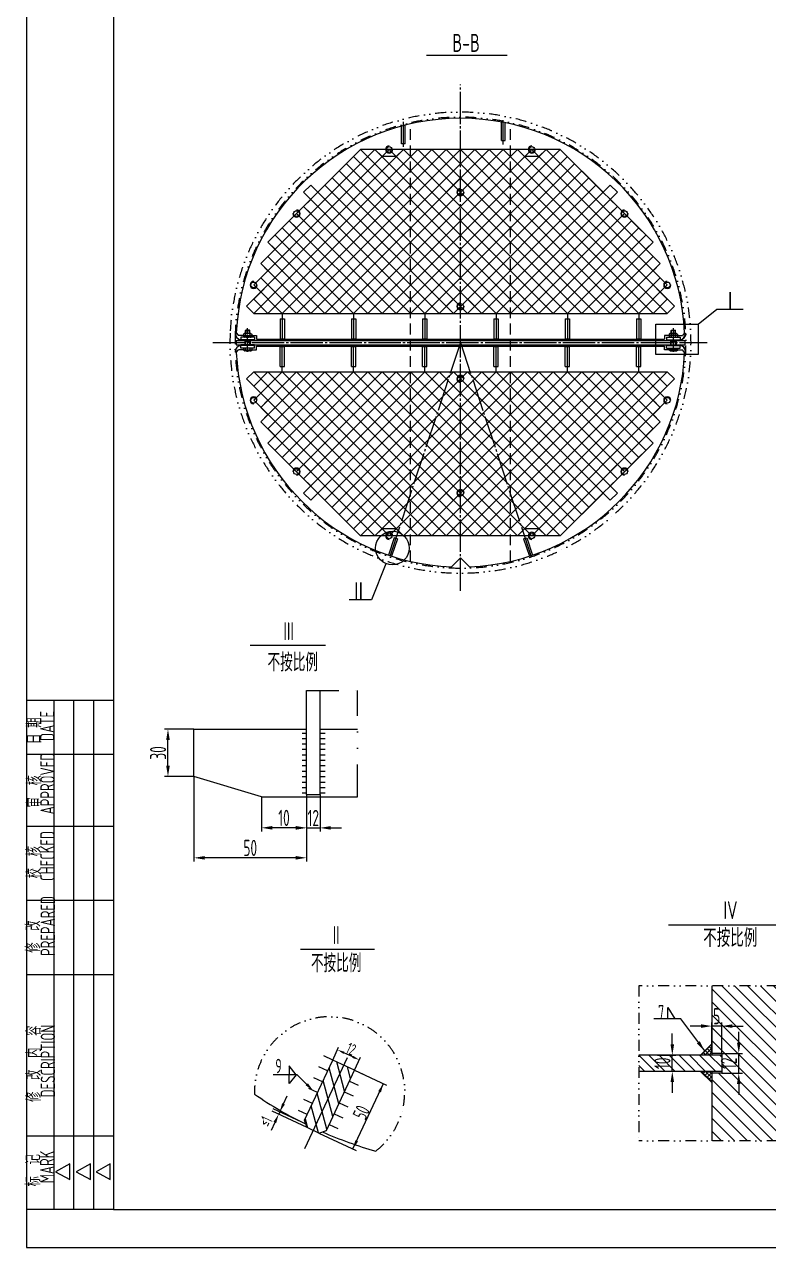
# Model space of a CAD drawing. Header units: millimetres. Extents: x 46644 to 124135, y -32003 to -3110.
# Drawn here: x 46644 to 48710, y -21448 to -18052 of the extents above; entities that cross this region are included whole.
import ezdxf
from ezdxf.enums import TextEntityAlignment as Align

# ---------------------------------------------------------------- set-up
doc = ezdxf.new("R2010")
doc.units = ezdxf.units.MM
doc.header["$LTSCALE"] = 6
for name, pattern in [('CENTER', [18, 15, -1, 1, -1]), ('CONTINOUS', [0]), ('DASHED', [0.75, 0.5, -0.25]), ('DASHED2', [9.525, 6.35, -3.175]), ('DIVIDE', [1.25, 0.5, -0.25, 0, -0.25, 0, -0.25]), ('PHANTOM', [2.5, 1.25, -0.25, 0.25, -0.25, 0.25, -0.25])]:
    doc.linetypes.add(name, pattern=pattern)
for name, color, linetype in [('1', 1, 'Continuous'), ('1_hat', 52, 'Continuous'), ('2', 3, 'CENTER'), ('4', 6, 'PHANTOM'), ('5_div', 5, 'Continuous'), ('6_das', 6, 'DASHED'), ('7_dim', 3, 'Continuous'), ('CDR_DWG1', 4, 'Continuous'), ('CDR_DWG2', 2, 'Continuous'), ('Center Line', 7, 'CENTER'), ('Dimension Line', 2, 'Continuous'), ('Divide Line', 7, 'DIVIDE'), ('Revise', 6, 'Continuous'), ('Slender Real Line', 30, 'Continuous'), ('图层4', 1, 'DASHED2'), ('实线', 4, 'Continuous'), ('粗实线', 4, 'Continuous')]:
    doc.layers.add(name, color=color, linetype=linetype)
doc.styles.add('HZ', font='ascii.shx', dxfattribs={"width": 0.7, "bigfont": 'hztxt.shx'})
doc.styles.add('mark', font='cc.shx', dxfattribs={"width": 0.7, "bigfont": 'dxfs.shx'})
doc.styles.add('ROMANS', font='ascii.shx', dxfattribs={"width": 0.7, "bigfont": 'dxfs.shx'})
doc.styles.add('SCEI', font='sceie.shx', dxfattribs={"width": 0.75, "bigfont": 'sceic.shx'})
doc.dimstyles.new('6.1', dxfattribs={"dimscale": 10, "dimtxt": 4.5, "dimasz": 3, "dimexe": 1, "dimexo": 0, "dimgap": 0.5, "dimtad": 1, "dimzin": 9, "dimdsep": 46, "dimtxsty": 'HZ', "dimcen": 0, "dimclrd": 256, "dimclre": 256, "dimclrt": 256, "dimadec": 0, "dimazin": 0, "dimtfac": 1, "dimtmove": 0, "dimatfit": 1, "dimfxl": 0, "dimarcsym": 0})
doc.dimstyles.new('TDM$0', dxfattribs={"dimscale": 8, "dimtxt": 4, "dimasz": 2.5, "dimexe": 1, "dimexo": 0, "dimgap": 0.25, "dimtad": 1, "dimdec": 0, "dimdsep": 46, "dimtxsty": 'HZ', "dimcen": 0.09, "dimclrd": 2, "dimclre": 2, "dimclrt": 2, "dimadec": 0, "dimazin": 0, "dimtfac": 0.666657, "dimtdec": 0, "dimtmove": 0, "dimatfit": 3, "dimfxl": 0, "dimtolj": 1, "dimarcsym": 0})

# ---------------------------------------------------------------- blocks, each defined once
blk = doc.blocks.new('*D221')
at = {"layer": '5_div', "color": 2, "lineweight": -2}
for p, q in [((47499.7, -20927.4), (47516.3, -20891.7)), ((47555.3, -20918.7), (47531.1, -20907.4)), ((47560.1, -20955.6), (47576.8, -20919.9))]:
    blk.add_line(p, q, dxfattribs=at)
at = {"layer": '5_div', "color": 2}
for points in [[(47532.5, -20904.4), (47529.7, -20910.4), (47513, -20898.9)], [(47556.7, -20915.6), (47553.9, -20921.7), (47573.4, -20927.1)]]:
    blk.add_solid(points, dxfattribs=at)
at = {"layer": 'Defpoints', "color": 0}
for p in [(47513, -20898.9), (47499.7, -20927.4), (47560.1, -20955.6)]:
    blk.add_point(p, dxfattribs=at)
at = {"layer": '5_div', "color": 2, "insert": (47550.8, -20896.7), "char_height": 32, "attachment_point": 5, "rotation": 335, "style": 'HZ'}
blk.add_mtext('\\A1;12', dxfattribs=at)
blk = doc.blocks.new('*D242')
at = {"layer": '7_dim', "lineweight": -2}
for p, q in [((48627.1, -20878.9), (48627.1, -20848.9)), ((48579.7, -20908.9), (48637.1, -20908.9)), ((48627.1, -20963.9), (48627.1, -20908.9)), ((48579.7, -20963.9), (48637.1, -20963.9)), ((48627.1, -20993.9), (48627.1, -21023.9))]:
    blk.add_line(p, q, dxfattribs=at)
at = {"layer": '7_dim'}
for points in [[(48622.1, -20878.9), (48632.1, -20878.9), (48627.1, -20908.9)], [(48622.1, -20993.9), (48632.1, -20993.9), (48627.1, -20963.9)]]:
    blk.add_solid(points, dxfattribs=at)
at = {"layer": 'Defpoints', "color": 0}
for p in [(48579.7, -20908.9), (48627.1, -20908.9), (48579.7, -20963.9)]:
    blk.add_point(p, dxfattribs=at)
at = {"layer": '7_dim', "insert": (48599.6, -20936.4), "char_height": 45, "attachment_point": 5, "rotation": 90, "style": 'HZ'}
blk.add_mtext('12', dxfattribs=at)
blk = doc.blocks.new('*D243')
at = {"layer": '7_dim', "lineweight": -2}
for p, q in [((48442.6, -20883.9), (48442.6, -20853.9)), ((48401.3, -20913.9), (48452.6, -20913.9)), ((48442.6, -20958.9), (48442.6, -20913.9)), ((48442.6, -20958.9), (48432.6, -20958.9)), ((48442.6, -20988.9), (48442.6, -21018.9))]:
    blk.add_line(p, q, dxfattribs=at)
at = {"layer": '7_dim'}
for points in [[(48437.6, -20883.9), (48447.6, -20883.9), (48442.6, -20913.9)], [(48437.6, -20988.9), (48447.6, -20988.9), (48442.6, -20958.9)]]:
    blk.add_solid(points, dxfattribs=at)
at = {"layer": 'Defpoints', "color": 0}
for p in [(48401.3, -20913.9), (48442.6, -20913.9), (48442.6, -20958.9)]:
    blk.add_point(p, dxfattribs=at)
at = {"layer": '7_dim', "insert": (48415.1, -20936.4), "char_height": 45, "attachment_point": 5, "rotation": 90, "style": 'HZ'}
blk.add_mtext('10', dxfattribs=at)
blk = doc.blocks.new('*D244')
at = {"layer": '7_dim', "lineweight": -2}
for p, q in [((48522.2, -20833.2), (48492.2, -20833.2)), ((48552.2, -20908.9), (48552.2, -20823.2)), ((48579.7, -20833.2), (48552.2, -20833.2)), ((48579.7, -20908.9), (48579.7, -20823.2)), ((48609.7, -20833.2), (48639.7, -20833.2))]:
    blk.add_line(p, q, dxfattribs=at)
at = {"layer": '7_dim'}
for points in [[(48522.2, -20828.2), (48522.2, -20838.2), (48552.2, -20833.2)], [(48609.7, -20828.2), (48609.7, -20838.2), (48579.7, -20833.2)]]:
    blk.add_solid(points, dxfattribs=at)
at = {"layer": 'Defpoints', "color": 0}
for p in [(48552.2, -20833.2), (48552.2, -20908.9), (48579.7, -20908.9)]:
    blk.add_point(p, dxfattribs=at)
at = {"layer": '7_dim', "insert": (48565.9, -20805.7), "char_height": 45, "attachment_point": 5, "style": 'HZ'}
blk.add_mtext('5', dxfattribs=at)
blk = doc.blocks.new('*D245')
at = {"layer": '7_dim', "lineweight": -2}
for p, q in [((47302, -20196.5), (47302, -20292.6)), ((47427, -20190), (47427, -20292.6)), ((47397, -20282.6), (47332, -20282.6))]:
    blk.add_line(p, q, dxfattribs=at)
at = {"layer": '7_dim'}
for points in [[(47332, -20277.6), (47332, -20287.6), (47302, -20282.6)], [(47397, -20277.6), (47397, -20287.6), (47427, -20282.6)]]:
    blk.add_solid(points, dxfattribs=at)
at = {"layer": 'Defpoints', "color": 0}
for p in [(47302, -20196.5), (47427, -20190), (47302, -20282.6)]:
    blk.add_point(p, dxfattribs=at)
at = {"layer": '7_dim', "insert": (47364.5, -20255.1), "char_height": 45, "attachment_point": 5, "style": 'HZ'}
blk.add_mtext('10', dxfattribs=at)
blk = doc.blocks.new('*D246')
at = {"layer": '7_dim', "lineweight": -2}
for p, q in [((47114.5, -20140.5), (47114.5, -20376)), ((47427, -20196.5), (47427, -20376)), ((47397, -20366), (47144.5, -20366))]:
    blk.add_line(p, q, dxfattribs=at)
at = {"layer": '7_dim'}
for points in [[(47144.5, -20361), (47144.5, -20371), (47114.5, -20366)], [(47397, -20361), (47397, -20371), (47427, -20366)]]:
    blk.add_solid(points, dxfattribs=at)
at = {"layer": 'Defpoints', "color": 0}
for p in [(47114.5, -20140.5), (47427, -20196.5), (47114.5, -20366)]:
    blk.add_point(p, dxfattribs=at)
at = {"layer": '7_dim', "insert": (47270.8, -20338.5), "char_height": 45, "attachment_point": 5, "style": 'HZ'}
blk.add_mtext('50', dxfattribs=at)
blk = doc.blocks.new('*D247')
at = {"layer": '7_dim', "linetype": 'Continuous', "lineweight": -2, "ltscale": 50}
for p, q in [((47427, -20190), (47427, -20292.9)), ((47464.5, -20190), (47464.5, -20292.9)), ((47397, -20282.9), (47367, -20282.9)), ((47427, -20282.9), (47464.5, -20282.9)), ((47494.5, -20282.9), (47524.5, -20282.9))]:
    blk.add_line(p, q, dxfattribs=at)
at = {"layer": '7_dim', "linetype": 'Continuous', "ltscale": 50}
for points in [[(47397, -20277.9), (47397, -20287.9), (47427, -20282.9)], [(47494.5, -20277.9), (47494.5, -20287.9), (47464.5, -20282.9)]]:
    blk.add_solid(points, dxfattribs=at)
at = {"layer": 'Defpoints', "color": 0, "linetype": 'Continuous', "ltscale": 50}
for p in [(47427, -20190), (47464.5, -20190), (47464.5, -20282.9)]:
    blk.add_point(p, dxfattribs=at)
at = {"layer": '7_dim', "linetype": 'Continuous', "ltscale": 50, "insert": (47445.8, -20255.4), "char_height": 45, "attachment_point": 5, "style": 'HZ'}
blk.add_mtext('12', dxfattribs=at)
blk = doc.blocks.new('*D248')
at = {"layer": '7_dim', "lineweight": -2}
for p, q in [((47114.5, -20009), (47032.4, -20009)), ((47042.4, -20110.5), (47042.4, -20039)), ((47114.5, -20140.5), (47032.4, -20140.5))]:
    blk.add_line(p, q, dxfattribs=at)
at = {"layer": '7_dim'}
for points in [[(47037.4, -20039), (47047.4, -20039), (47042.4, -20009)], [(47037.4, -20110.5), (47047.4, -20110.5), (47042.4, -20140.5)]]:
    blk.add_solid(points, dxfattribs=at)
at = {"layer": 'Defpoints', "color": 0}
for p in [(47042.4, -20009), (47114.5, -20009), (47114.5, -20140.5)]:
    blk.add_point(p, dxfattribs=at)
at = {"layer": '7_dim', "insert": (47014.9, -20074.8), "char_height": 45, "attachment_point": 5, "rotation": 90, "style": 'HZ'}
blk.add_mtext('30', dxfattribs=at)

msp = doc.modelspace()

# ---------------------------------------------------------------- hatches: boundary and pattern name
at = {"layer": '1_hat'}
h = msp.add_hatch(dxfattribs=at)
h.set_pattern_fill('ANSI31', scale=8, style=0)
h.set_pattern_definition([(135, (97166.88, 19.017), (17.960512, 17.960512), [])])
h.paths.add_polyline_path([(48552.184, -20721.316), (48552.184, -20908.916), (48579.684, -20908.916), (48579.684, -20963.916), (48552.184, -20963.916), (48552.184, -21152.041), (48809.789, -21152.041), (48809.789, -20721.316)])
h.paths.add_polyline_path([(48565.848, -20960.416), (48565.848, -20912.416), (48633.348, -20912.416), (48633.348, -20960.416)], flags=25)
h.paths.add_polyline_path([(48549.684, -20771.927), (48582.184, -20771.927), (48582.184, -20839.427), (48549.684, -20839.427)], flags=9)
h = msp.add_hatch(dxfattribs=at)
h.set_pattern_fill('ANSI37', color=2, scale=2.5, style=0)
h.set_pattern_definition([(135, (90898.229, 5432.9416), (5.6126601, 5.6126601), []), (45, (90898.229, 5432.9416), (5.6126601, -5.6126601), [])])
h.paths.add_polyline_path([(48520.934, -20958.916), (48552.184, -20958.916), (48552.184, -20990.166)])
h.paths.add_polyline_path([(48552.184, -20882.666), (48552.184, -20913.916), (48520.934, -20913.916)])
h = msp.add_hatch(dxfattribs=at)
h.set_pattern_fill('ANSI31', color=2, scale=6.25, style=0)
h.set_pattern_definition([(135, (90898.229, 5432.942), (14.03165, 14.03165), [])])
h.paths.add_polyline_path([(48349.976, -20936.416), (48349.976, -20913.916), (48579.684, -20913.916), (48579.684, -20936.416)])
h.paths.add_polyline_path([(48349.976, -20958.916), (48349.976, -20936.416), (48579.684, -20936.416), (48579.684, -20958.916)])
h.paths.add_polyline_path([(48453.782, -20957.749), (48453.782, -20915.082), (48393.782, -20915.082), (48393.782, -20957.749)], flags=9)
at = {"layer": '5_div', "linetype": 'CONTINOUS'}
h = msp.add_hatch(dxfattribs=at)
h.set_pattern_fill('ANSI31', scale=199.999968, angle=60, style=0)
h.set_pattern_definition([(105, (42638.99, -9607.443), (-24.14814, -6.470475), [])])
h.paths.add_polyline_path([(47445.387, -21122.742), (47469.555, -21134.012), (47478.415, -21130.787), (47560.121, -20955.568), (47529.911, -20941.48)])
h.paths.add_polyline_path([(47529.911, -20941.48), (47499.7, -20927.393), (47417.994, -21102.613), (47421.219, -21111.472), (47445.387, -21122.742)])

# ---------------------------------------------------------------- linework, layer by layer
for p, q in [((47272.191, -18920.501), (47254.87, -18920.501)), ((48436.821, -18920.501), (48454.142, -18920.501)), ((47499.7, -20927.393), (47475.532, -20916.123)), ((47485.613, -20957.603), (47461.445, -20946.334)), ((47471.526, -20987.814), (47447.358, -20976.544)), ((47546.034, -20985.778), (47570.202, -20997.048)), ((47560.121, -20955.568), (47584.289, -20966.838)), ((47457.439, -21018.024), (47433.27, -21006.754)), ((47531.946, -21015.988), (47556.115, -21027.258)), ((47443.351, -21048.234), (47419.183, -21036.964)), ((47517.859, -21046.198), (47542.027, -21057.468)), ((47429.264, -21078.444), (47405.096, -21067.175)), ((47503.772, -21076.409), (47527.94, -21087.679)), ((47489.685, -21106.619), (47513.853, -21117.889))]:
    msp.add_line(p, q)
at = {"color": 7, "linetype": 'Continuous'}
for p, q in [((46890.818, -19928.748), (46648.441, -19928.748)), ((46726.115, -21342.275), (46726.115, -19929.86)), ((46781.115, -21342.275), (46781.115, -19929.86)), ((46836.115, -21342.275), (46836.115, -19929.86)), ((46890.818, -20078.951), (46648.441, -20078.951)), ((46890.818, -20278.951), (46648.441, -20278.951)), ((46890.818, -20484.75), (46648.441, -20484.75)), ((46890.818, -20690.55), (46648.441, -20690.55)), ((46890.818, -21139.095), (46648.441, -21139.095)), ((46769.776, -21215.51), (46730.349, -21237.836)), ((46769.776, -21258.848), (46769.776, -21215.51)), ((46827.246, -21215.51), (46787.819, -21237.836)), ((46827.246, -21258.848), (46827.246, -21215.51)), ((46882.201, -21215.51), (46842.774, -21237.836)), ((46882.201, -21258.848), (46882.201, -21215.51)), ((46730.349, -21237.836), (46769.776, -21259.504)), ((46787.819, -21237.836), (46827.246, -21259.504)), ((46842.774, -21237.836), (46882.201, -21259.504)), ((46890.818, -21342.275), (46651.278, -21342.275))]:
    msp.add_line(p, q, dxfattribs=at)
at = {"color": 2}
for p, q in [((47397.859, -20968.256), (47379.111, -20943.678)), ((47379.111, -20943.678), (47379.111, -20968.256)), ((47401.457, -20968.256), (47334.754, -20968.256)), ((47379.111, -20992.834), (47379.111, -20968.256)), ((47397.859, -20968.256), (47379.111, -20992.834)), ((47433.601, -21000.572), (47401.457, -20968.256))]:
    msp.add_line(p, q, dxfattribs=at)
at = {"color": 1, "linetype": 'CENTER', "ltscale": 16}
msp.add_line((47539.468, -20920.985), (47421.304, -21174.389), dxfattribs=at)
at = {"color": 2, "linetype": 'Continuous', "ltscale": 50}
msp.add_lwpolyline([(46649.629, -21448.081), (55055.295, -21448.081), (55055.295, -15487.978), (46649.629, -15487.978), (46649.629, -21448.081)], close=True, dxfattribs=at)
at = {"color": 2}
msp.add_solid([(47430.678, -20991.726), (47445.355, -21012.389), (47424.77, -20997.603)], dxfattribs=at)
at = {"layer": '1'}
for p, q in [((47696.114, -18399.125), (47260.536, -18834.702)), ((47735.712, -18399.125), (47280.335, -18854.501)), ((47656.516, -18399.125), (47280.335, -18775.305)), ((47616.918, -18399.125), (47300.134, -18715.908)), ((47775.31, -18399.125), (47319.933, -18854.501)), ((47577.32, -18399.125), (47319.933, -18656.511)), ((47814.908, -18399.125), (47359.531, -18854.501)), ((47854.506, -18399.125), (47399.129, -18854.501)), ((47894.104, -18399.125), (47438.727, -18854.501)), ((47933.702, -18399.125), (47478.325, -18854.501)), ((47973.3, -18399.125), (47517.923, -18854.501)), ((48012.898, -18399.125), (47557.521, -18854.501)), ((47577.32, -18399.125), (48032.697, -18854.501)), ((48052.496, -18399.125), (47597.119, -18854.501)), ((47616.918, -18399.125), (48072.295, -18854.501)), ((48092.094, -18399.125), (47636.717, -18854.501)), ((47656.516, -18399.125), (48111.893, -18854.501)), ((48131.692, -18399.125), (47676.315, -18854.501)), ((47696.114, -18399.125), (48151.491, -18854.501)), ((47735.712, -18399.125), (48191.089, -18854.501)), ((47775.31, -18399.125), (48230.687, -18854.501)), ((47814.908, -18399.125), (48270.285, -18854.501)), ((47854.506, -18399.125), (48309.883, -18854.501)), ((47894.104, -18399.125), (48349.481, -18854.501)), ((47933.702, -18399.125), (48389.079, -18854.501)), ((47973.3, -18399.125), (48428.677, -18854.501)), ((48012.898, -18399.125), (48448.476, -18834.702)), ((48052.496, -18399.125), (48428.677, -18775.305)), ((48092.094, -18399.125), (48408.878, -18715.908)), ((48131.692, -18399.125), (48389.079, -18656.511)), ((47537.722, -18438.723), (47953.501, -18854.501)), ((47557.521, -18418.924), (47993.099, -18854.501)), ((48151.491, -18418.924), (47715.913, -18854.501)), ((48171.29, -18438.723), (47755.511, -18854.501)), ((47517.923, -18458.522), (47913.903, -18854.501)), ((48191.089, -18458.522), (47795.109, -18854.501)), ((47438.727, -18498.119), (47795.109, -18854.501)), ((47478.325, -18498.119), (47834.707, -18854.501)), ((47498.124, -18478.32), (47874.305, -18854.501)), ((48210.888, -18478.32), (47834.707, -18854.501)), ((48230.687, -18498.119), (47874.305, -18854.501)), ((48270.285, -18498.119), (47913.903, -18854.501)), ((48270.285, -18498.119), (48290.084, -18517.918)), ((47418.928, -18517.918), (47755.511, -18854.501)), ((48290.084, -18517.918), (47953.501, -18854.501)), ((47418.928, -18557.516), (47715.913, -18854.501)), ((48290.084, -18557.516), (47993.099, -18854.501)), ((47379.33, -18597.114), (47636.717, -18854.501)), ((47399.129, -18577.315), (47676.315, -18854.501)), ((48309.883, -18577.315), (48032.697, -18854.501)), ((48329.682, -18597.114), (48072.295, -18854.501)), ((47339.732, -18636.712), (47557.521, -18854.501)), ((47359.531, -18616.913), (47597.119, -18854.501)), ((48349.481, -18616.913), (48111.893, -18854.501)), ((48369.28, -18636.712), (48151.491, -18854.501)), ((47319.933, -18656.511), (47517.923, -18854.501)), ((48389.079, -18656.511), (48191.089, -18854.501)), ((47319.933, -18696.109), (47478.325, -18854.501)), ((48389.079, -18696.109), (48230.687, -18854.501)), ((47300.134, -18715.908), (47438.727, -18854.501)), ((48408.878, -18715.908), (48270.285, -18854.501)), ((47280.335, -18775.305), (47359.531, -18854.501)), ((47300.134, -18755.506), (47399.129, -18854.501)), ((48408.878, -18755.506), (48309.883, -18854.501)), ((48428.677, -18775.305), (48349.481, -18854.501)), ((47260.536, -18834.702), (47280.335, -18854.501)), ((47280.335, -18814.903), (47319.933, -18854.501)), ((48428.677, -18814.903), (48389.079, -18854.501)), ((48448.476, -18834.702), (48428.677, -18854.501)), ((47280.335, -18854.501), (48428.677, -18854.501)), ((47260.536, -19036.3), (47280.335, -19016.501)), ((47735.712, -19471.878), (47280.335, -19016.501)), ((47280.335, -19095.697), (47359.531, -19016.501)), ((47280.335, -19056.099), (47319.933, -19016.501)), ((47280.335, -19016.501), (48428.677, -19016.501)), ((47300.134, -19155.094), (47438.727, -19016.501)), ((47300.134, -19115.496), (47399.129, -19016.501)), ((47775.31, -19471.878), (47319.933, -19016.501)), ((47319.933, -19214.491), (47517.923, -19016.501)), ((47319.933, -19174.893), (47478.325, -19016.501)), ((47339.732, -19234.29), (47557.521, -19016.501)), ((47814.908, -19471.878), (47359.531, -19016.501)), ((47359.531, -19254.089), (47597.119, -19016.501)), ((47379.33, -19273.888), (47636.717, -19016.501)), ((47854.506, -19471.878), (47399.129, -19016.501)), ((47399.129, -19293.687), (47676.315, -19016.501)), ((47418.928, -19353.084), (47755.511, -19016.501)), ((47418.928, -19313.486), (47715.913, -19016.501)), ((47894.104, -19471.878), (47438.727, -19016.501)), ((47438.727, -19372.883), (47795.109, -19016.501)), ((47933.702, -19471.878), (47478.325, -19016.501)), ((47478.325, -19372.883), (47834.707, -19016.501)), ((47498.124, -19392.682), (47874.305, -19016.501)), ((47517.923, -19412.481), (47913.903, -19016.501)), ((47973.3, -19471.878), (47517.923, -19016.501)), ((47537.722, -19432.28), (47953.501, -19016.501)), ((47557.521, -19452.079), (47993.099, -19016.501)), ((48012.898, -19471.878), (47557.521, -19016.501)), ((47577.32, -19471.878), (48032.697, -19016.501)), ((48052.496, -19471.878), (47597.119, -19016.501)), ((47616.918, -19471.878), (48072.295, -19016.501)), ((48092.094, -19471.878), (47636.717, -19016.501)), ((47656.516, -19471.878), (48111.893, -19016.501)), ((48131.692, -19471.878), (47676.315, -19016.501)), ((47696.114, -19471.878), (48151.491, -19016.501)), ((48151.491, -19452.079), (47715.913, -19016.501)), ((47735.712, -19471.878), (48191.089, -19016.501)), ((48171.29, -19432.28), (47755.511, -19016.501)), ((47775.31, -19471.878), (48230.687, -19016.501)), ((48191.089, -19412.481), (47795.109, -19016.501)), ((47814.908, -19471.878), (48270.285, -19016.501)), ((48210.888, -19392.682), (47834.707, -19016.501)), ((47854.506, -19471.878), (48309.883, -19016.501)), ((48230.687, -19372.883), (47874.305, -19016.501)), ((47894.104, -19471.878), (48349.481, -19016.501)), ((48270.285, -19372.883), (47913.903, -19016.501)), ((47933.702, -19471.878), (48389.079, -19016.501)), ((48290.084, -19353.084), (47953.501, -19016.501)), ((47973.3, -19471.878), (48428.677, -19016.501)), ((48290.084, -19313.486), (47993.099, -19016.501)), ((48309.883, -19293.687), (48032.697, -19016.501)), ((48329.682, -19273.888), (48072.295, -19016.501)), ((48349.481, -19254.089), (48111.893, -19016.501)), ((48369.28, -19234.29), (48151.491, -19016.501)), ((48389.079, -19214.491), (48191.089, -19016.501)), ((48389.079, -19174.893), (48230.687, -19016.501)), ((48408.878, -19155.094), (48270.285, -19016.501)), ((48408.878, -19115.496), (48309.883, -19016.501)), ((48428.677, -19095.697), (48349.481, -19016.501)), ((48428.677, -19056.099), (48389.079, -19016.501)), ((48448.476, -19036.3), (48428.677, -19016.501)), ((47696.114, -19471.878), (47260.536, -19036.3)), ((48012.898, -19471.878), (48448.476, -19036.3)), ((47656.516, -19471.878), (47280.335, -19095.697)), ((48052.496, -19471.878), (48428.677, -19095.697)), ((47616.918, -19471.878), (47300.134, -19155.094)), ((48092.094, -19471.878), (48408.878, -19155.094)), ((47577.32, -19471.878), (47319.933, -19214.491)), ((48131.692, -19471.878), (48389.079, -19214.491)), ((48270.285, -19372.883), (48290.084, -19353.084))]:
    msp.add_line(p, q, dxfattribs=at)
for centre, start, end in [((47656.516, -18399.125), 90, 0), ((48052.496, -18399.125), 90, 0), ((47854.506, -18517.918), 90, 0), ((47399.129, -18577.315), 180, 90), ((48309.883, -18577.315), 90, 0), ((47280.335, -18775.305), 90, 0), ((48428.677, -18775.305), 90, 0), ((47854.506, -18834.702), 90, 0), ((47854.506, -19036.3), 0, 270), ((47280.335, -19095.697), 0, 270), ((48428.677, -19095.697), 0, 270), ((47399.129, -19293.687), 270, 180), ((48309.883, -19293.687), 0, 270), ((47854.506, -19353.084), 0, 270), ((47656.516, -19471.878), 0, 270), ((48052.496, -19471.878), 0, 270)]:
    msp.add_arc(centre, 10, start, end, dxfattribs=at)
at = {"layer": '2', "color": 7}
for p, q in [((47854.506, -19624.696), (47854.506, -18218.53)), ((47166.781, -18935.501), (48538.963, -18935.501)), ((47854.506, -18935.501), (47658.911, -19527.001)), ((47854.506, -18935.501), (48050.101, -19527.001))]:
    msp.add_line(p, q, dxfattribs=at)
at = {"layer": '4', "color": 4, "linetype": 'Continuous'}
msp.add_lwpolyline([(54955.017, -21342.278), (54955.017, -15588.845), (46890.818, -15588.845), (46890.818, -21342.275), (54955.19, -21342.275)], dxfattribs=at)
at = {"layer": '5_div', "color": 3, "linetype": 'DIVIDE', "ltscale": 30}
for p in [(47427.039, -19900.977), (47568.901, -20196.511)]:
    msp.add_line(p, (47568.901, -19900.977), dxfattribs=at)
at = {"layer": '5_div', "color": 7}
msp.add_line((47555.913, -21174.281), (47640.437, -20993.019), dxfattribs=at)
at = {"layer": '6_das', "ltscale": 10}
for p, q in [((47715.506, -19542.797), (47715.506, -18328.206)), ((47993.506, -19542.797), (47993.506, -18328.206))]:
    msp.add_line(p, q, dxfattribs=at)
at = {"layer": '7_dim', "color": 0, "linetype": 'Continuous', "ltscale": 100}
msp.add_line((47760.198, -18137.364), (47984.381, -18137.364), dxfattribs=at)
at = {"layer": '7_dim', "color": 7}
for p, q in [((47696.114, -18391.585), (47696.114, -18322.059)), ((47973.3, -18385.655), (47973.3, -18317.505)), ((48514.715, -18883.942), (48566.078, -18842.79)), ((48566.078, -18842.79), (48639.28, -18842.79)), ((47359.531, -18854.501), (47359.531, -18929.501)), ((47557.521, -18854.501), (47557.521, -18929.501)), ((47755.511, -18854.501), (47755.511, -18929.501)), ((47953.501, -18854.501), (47953.501, -18929.501)), ((48151.491, -18854.501), (48151.491, -18929.501)), ((48349.481, -18854.501), (48349.481, -18929.501)), ((47359.531, -19016.501), (47359.531, -18941.501)), ((47557.521, -19016.501), (47557.521, -18941.501)), ((47755.511, -19016.501), (47755.511, -18941.501)), ((47953.501, -19016.501), (47953.501, -18941.501)), ((48151.491, -19016.501), (48151.491, -18941.501)), ((48349.481, -19016.501), (48349.481, -18941.501)), ((47647.29, -19549.513), (47607.247, -19649.293)), ((47607.247, -19649.293), (47545.604, -19649.293))]:
    msp.add_line(p, q, dxfattribs=at)
at = {"layer": '7_dim'}
for p, q in [((48131.692, -18399.125), (47577.32, -18399.125)), ((47418.928, -18517.918), (47438.727, -18498.119)), ((47418.928, -19353.084), (47438.727, -19372.883)), ((48131.692, -19471.878), (47577.32, -19471.878))]:
    msp.add_line(p, q, dxfattribs=at)
at = {"layer": '7_dim', "color": 2}
for p, q in [((48430.637, -20813.142), (48430.637, -20781.365)), ((48430.637, -20781.365), (48449.888, -20813.142))]:
    msp.add_line(p, q, dxfattribs=at)
at = {"layer": '7_dim', "color": 0}
for p, q in [((47560.121, -20955.568), (47649.495, -20997.244)), ((47461.687, -21130.343), (47565.084, -21178.557))]:
    msp.add_line(p, q, dxfattribs=at)
at = {"layer": '7_dim', "color": 7}
msp.add_lwpolyline([(48396.708, -18883.942), (48514.715, -18883.942), (48514.715, -18968.479), (48396.708, -18968.479)], close=True, dxfattribs=at)
msp.add_circle((47665.53, -19505.947), 46.7, dxfattribs=at)
at = {"layer": '7_dim', "color": 0}
for points in [[(47626.095, -21013.916), (47633.647, -21017.438), (47640.437, -20993.019)], [(47562.702, -21149.862), (47570.255, -21153.384), (47555.913, -21174.281)]]:
    msp.add_solid(points, dxfattribs=at)
at = {"layer": 'CDR_DWG1'}
for p, q in [((47427.039, -20190.003), (47427.039, -19900.977)), ((47464.539, -20190.003), (47464.539, -19900.977)), ((47114.539, -20009.011), (47427.039, -20009.011)), ((47114.539, -20140.529), (47114.539, -20009.011)), ((47414.985, -20019.711), (47427.039, -20019.711)), ((47414.985, -20034.759), (47427.039, -20034.759)), ((47464.539, -20009.011), (47568.901, -20009.011)), ((47464.539, -20019.711), (47478.369, -20019.711)), ((47464.539, -20034.759), (47478.369, -20034.759)), ((47414.985, -20049.401), (47427.039, -20049.401)), ((47414.985, -20064.449), (47427.039, -20064.449)), ((47464.539, -20049.401), (47478.369, -20049.401)), ((47464.539, -20064.449), (47478.369, -20064.449)), ((47414.985, -20079.905), (47427.039, -20079.905)), ((47414.985, -20094.953), (47427.039, -20094.953)), ((47464.539, -20079.905), (47478.369, -20079.905)), ((47464.539, -20094.953), (47478.369, -20094.953)), ((47414.985, -20110.002), (47427.039, -20110.002)), ((47414.985, -20125.05), (47427.039, -20125.05)), ((47464.539, -20110.002), (47478.369, -20110.002)), ((47464.539, -20125.05), (47478.369, -20125.05)), ((47302.039, -20196.511), (47114.539, -20140.529)), ((47414.985, -20140.506), (47427.039, -20140.506)), ((47414.985, -20155.554), (47427.039, -20155.554)), ((47414.985, -20170.602), (47427.039, -20170.602)), ((47464.539, -20140.506), (47478.369, -20140.506)), ((47464.539, -20155.554), (47478.369, -20155.554)), ((47464.539, -20170.602), (47478.369, -20170.602)), ((47302.039, -20196.511), (47568.901, -20196.511)), ((47414.985, -20185.651), (47427.039, -20185.651)), ((47427.039, -20190.003), (47464.539, -20190.003)), ((47464.539, -20185.651), (47478.369, -20185.651))]:
    msp.add_line(p, q, dxfattribs=at)
at = {"layer": 'CDR_DWG2', "color": 0}
for p, q in [((47270.395, -19775.69), (47480.003, -19775.69)), ((47410.203, -20619.53), (47615.818, -20619.53))]:
    msp.add_line(p, q, dxfattribs=at)
at = {"layer": 'Center Line', "ltscale": 0.5}
for p, q in [((47263.53, -18961.297), (47263.53, -18895.186)), ((48445.482, -18961.297), (48445.482, -18895.186))]:
    msp.add_line(p, q, dxfattribs=at)
at = {"layer": 'Dimension Line'}
msp.add_line((48432.351, -20551.983), (48774.609, -20551.983), dxfattribs=at)
at = {"layer": 'Divide Line', "ltscale": 10}
for p, q in [((48809.789, -20721.316), (48349.976, -20721.316)), ((48349.976, -20721.316), (48349.976, -21152.041)), ((48809.789, -21152.041), (48349.976, -21152.041))]:
    msp.add_line(p, q, dxfattribs=at)
for centre, radius, start, end in [((47854.506, -18935.501), 640, 177.615699, 177.611158), ((47854.506, -18935.501), 626, 177.615699, 177.611158), ((47491.131, -21015.855), 208.55, 307.854319, 181.739198)]:
    msp.add_arc(centre, radius, start, end, dxfattribs=at)
at = {"layer": 'Revise', "color": 7}
for p, q in [((47363.169, -21049.167), (47373.735, -21026.509)), ((47429.088, -21115.141), (47331.547, -21069.657)), ((47425.733, -21105.925), (47334.478, -21063.372)), ((47352.604, -21071.824), (47349.673, -21078.11)), ((47339.107, -21100.767), (47328.542, -21123.425))]:
    msp.add_line(p, q, dxfattribs=at)
for points in [[(47359.393, -21047.406), (47366.945, -21050.927), (47352.604, -21071.824)], [(47335.331, -21099.006), (47342.884, -21102.528), (47349.673, -21078.11)]]:
    msp.add_solid(points, dxfattribs=at)
at = {"layer": 'Slender Real Line'}
for p, q in [((47258.53, -18910.001), (47258.53, -18900.501)), ((47268.53, -18910.001), (47268.53, -18900.501)), ((48440.482, -18910.001), (48440.482, -18900.501)), ((48450.482, -18910.001), (48450.482, -18900.501)), ((47258.53, -18933.001), (47258.53, -18929.251)), ((47268.53, -18933.001), (47268.53, -18929.251)), ((48440.482, -18933.001), (48440.482, -18929.251)), ((48450.482, -18933.001), (48450.482, -18929.251))]:
    msp.add_line(p, q, dxfattribs=at)
at = {"layer": '图层4'}
for p, q in [((47251.983, -18915.501), (47275.077, -18915.501)), ((48457.029, -18915.501), (48433.935, -18915.501)), ((47251.983, -18955.501), (47275.077, -18955.501)), ((48457.029, -18955.501), (48433.935, -18955.501))]:
    msp.add_line(p, q, dxfattribs=at)
at = {"layer": '实线', "color": 4, "linetype": 'Continuous', "ltscale": 50}
for p, q in [((48552.184, -20721.316), (48552.184, -20913.916)), ((48552.184, -20882.666), (48520.934, -20913.916)), ((48579.684, -20913.916), (48349.976, -20913.916)), ((48579.684, -20908.916), (48552.184, -20908.916)), ((48579.684, -20908.916), (48579.684, -20963.916)), ((48579.684, -20958.916), (48349.976, -20958.916)), ((48552.184, -20990.166), (48520.934, -20958.916)), ((48552.184, -20958.916), (48552.184, -21152.041)), ((48579.684, -20963.916), (48552.184, -20963.916))]:
    msp.add_line(p, q, dxfattribs=at)
at = {"layer": '实线'}
for p, q in [((47421.664, -21094.744), (47499.7, -20927.393)), ((47560.121, -20955.568), (47499.7, -20927.393)), ((47482.084, -21122.918), (47560.121, -20955.568)), ((47429.088, -21115.141), (47421.664, -21094.744)), ((47461.687, -21130.343), (47429.088, -21115.141)), ((47461.687, -21130.343), (47482.084, -21122.918))]:
    msp.add_line(p, q, dxfattribs=at)
for start, end in [(235.547335, 243.765508), (246.234492, 254.046182)]:
    msp.add_arc((47937.033, -20068.404), 1156.666, start, end, dxfattribs=at)
at = {"layer": '粗实线'}
for p, q in [((47691.114, -18383.125), (47691.114, -18334.345)), ((47701.114, -18383.125), (47701.114, -18331.712)), ((47968.3, -18373.951), (47968.3, -18322.999)), ((47978.3, -18373.951), (47978.3, -18324.945)), ((47577.32, -18399.125), (47458.526, -18517.918)), ((47616.918, -18399.125), (47577.32, -18399.125)), ((47636.717, -18418.924), (47616.918, -18399.125)), ((47696.114, -18399.125), (47676.315, -18418.924)), ((47701.114, -18383.125), (47691.114, -18383.125)), ((48012.898, -18399.125), (47696.114, -18399.125)), ((47968.3, -18373.951), (47978.3, -18373.951)), ((48032.697, -18418.924), (48012.898, -18399.125)), ((48092.094, -18399.125), (48072.295, -18418.924)), ((48131.692, -18399.125), (48092.094, -18399.125)), ((48250.486, -18517.918), (48131.692, -18399.125)), ((47676.315, -18418.924), (47636.717, -18418.924)), ((48072.295, -18418.924), (48032.697, -18418.924)), ((47438.727, -18498.119), (47418.928, -18517.918)), ((47458.526, -18517.918), (47438.727, -18498.119)), ((48270.285, -18498.119), (48250.486, -18517.918)), ((48270.285, -18498.119), (48290.084, -18517.918)), ((47418.928, -18517.918), (47438.727, -18537.717)), ((47418.928, -18557.516), (47438.727, -18537.717)), ((48290.084, -18517.918), (48270.285, -18537.717)), ((48290.084, -18557.516), (48270.285, -18537.717)), ((47438.727, -18577.315), (47418.928, -18557.516)), ((48270.285, -18577.315), (48290.084, -18557.516)), ((47379.33, -18597.114), (47319.933, -18656.511)), ((47379.33, -18597.114), (47399.129, -18616.913)), ((47399.129, -18616.913), (47438.727, -18577.315)), ((48309.883, -18616.913), (48270.285, -18577.315)), ((48329.682, -18597.114), (48309.883, -18616.913)), ((48389.079, -18656.511), (48329.682, -18597.114)), ((47339.732, -18676.31), (47300.134, -18715.908)), ((47319.933, -18656.511), (47339.732, -18676.31)), ((48369.28, -18676.31), (48389.079, -18656.511)), ((48408.878, -18715.908), (48369.28, -18676.31)), ((47300.134, -18715.908), (47319.933, -18735.707)), ((47319.933, -18735.707), (47300.134, -18755.506)), ((48389.079, -18735.707), (48408.878, -18715.908)), ((48408.878, -18755.506), (48389.079, -18735.707)), ((47300.134, -18755.506), (47319.933, -18775.305)), ((47319.933, -18775.305), (47300.134, -18795.104)), ((48389.079, -18775.305), (48408.878, -18755.506)), ((48408.878, -18795.104), (48389.079, -18775.305)), ((47300.134, -18795.104), (47260.536, -18834.702)), ((47854.506, -18795.104), (47814.908, -18834.702)), ((47894.104, -18834.702), (47854.506, -18795.104)), ((48448.476, -18834.702), (48408.878, -18795.104)), ((47260.536, -18834.702), (47280.335, -18854.501)), ((47814.908, -18834.702), (47834.707, -18854.501)), ((47874.305, -18854.501), (47894.104, -18834.702)), ((48428.677, -18854.501), (48448.476, -18834.702)), ((47280.335, -18854.501), (48428.677, -18854.501)), ((47353.531, -18869.501), (47365.531, -18869.501)), ((47353.531, -18869.501), (47353.531, -18924.501)), ((47365.531, -18869.501), (47365.531, -18924.501)), ((47551.521, -18869.501), (47563.521, -18869.501)), ((47551.521, -18869.501), (47551.521, -18924.501)), ((47563.521, -18869.501), (47563.521, -18924.501)), ((47749.511, -18869.501), (47761.511, -18869.501)), ((47749.511, -18869.501), (47749.511, -18924.501)), ((47761.511, -18869.501), (47761.511, -18924.501)), ((47834.707, -18854.501), (47874.305, -18854.501)), ((47947.501, -18869.501), (47947.501, -18924.501)), ((47947.501, -18869.501), (47959.501, -18869.501)), ((47959.501, -18869.501), (47959.501, -18924.501)), ((48145.491, -18869.501), (48145.491, -18924.501)), ((48145.491, -18869.501), (48157.491, -18869.501)), ((48157.491, -18869.501), (48157.491, -18924.501)), ((48343.481, -18869.501), (48343.481, -18924.501)), ((48343.481, -18869.501), (48355.481, -18869.501)), ((48355.481, -18869.501), (48355.481, -18924.501)), ((47230.048, -18909.469), (47229.048, -18909.459)), ((47232.098, -18908.347), (47238.535, -18915.501)), ((47251.983, -18915.501), (47238.535, -18915.501)), ((47254.87, -18910.001), (47251.983, -18911.668)), ((47251.983, -18911.668), (47251.983, -18918.835)), ((47272.191, -18910.001), (47254.87, -18910.001)), ((47257.28, -18901.751), (47258.53, -18900.501)), ((47257.28, -18910.001), (47257.28, -18901.751)), ((47257.28, -18901.751), (47269.78, -18901.751)), ((47257.757, -18918.835), (47257.757, -18911.668)), ((47268.53, -18900.501), (47258.53, -18900.501)), ((47269.78, -18901.751), (47268.53, -18900.501)), ((47269.304, -18911.668), (47269.304, -18918.835)), ((47269.78, -18910.001), (47269.78, -18901.751)), ((47272.191, -18910.001), (47275.077, -18911.668)), ((47275.077, -18911.668), (47275.077, -18918.835)), ((47275.077, -18915.501), (47288.53, -18915.501)), ((47288.53, -18915.501), (47288.53, -18925.501)), ((48420.482, -18915.501), (48420.482, -18925.501)), ((48433.935, -18915.501), (48420.482, -18915.501)), ((48436.821, -18910.001), (48433.935, -18911.668)), ((48433.935, -18911.668), (48433.935, -18918.835)), ((48436.821, -18910.001), (48454.142, -18910.001)), ((48439.232, -18901.751), (48440.482, -18900.501)), ((48439.232, -18910.001), (48439.232, -18901.751)), ((48451.732, -18901.751), (48439.232, -18901.751)), ((48439.708, -18911.668), (48439.708, -18918.835)), ((48440.482, -18900.501), (48450.482, -18900.501)), ((48451.732, -18901.751), (48450.482, -18900.501)), ((48451.255, -18918.835), (48451.255, -18911.668)), ((48451.732, -18910.001), (48451.732, -18901.751)), ((48454.142, -18910.001), (48457.029, -18911.668)), ((48457.029, -18911.668), (48457.029, -18918.835)), ((48457.029, -18915.501), (48470.477, -18915.501)), ((48476.914, -18908.347), (48470.477, -18915.501)), ((48478.964, -18909.469), (48479.964, -18909.459)), ((47231.526, -18929.501), (48477.486, -18929.501)), ((47231.526, -18929.501), (47231.526, -18941.501)), ((47231.526, -18941.501), (48477.486, -18941.501)), ((47282.28, -18920.501), (47244.78, -18920.501)), ((47244.78, -18920.501), (47244.78, -18927.978)), ((47244.78, -18950.501), (47244.78, -18943.024)), ((47282.28, -18929.001), (47244.948, -18929.001)), ((47282.28, -18942.001), (47244.948, -18942.001)), ((47282.28, -18942.251), (47244.948, -18942.251)), ((47282.28, -18942.501), (47244.949, -18942.501)), ((47282.28, -18942.751), (47244.949, -18942.751)), ((47282.28, -18943.001), (47244.949, -18943.001)), ((47282.28, -18928.751), (47244.967, -18928.751)), ((47282.28, -18928.501), (47244.986, -18928.501)), ((47282.28, -18928.251), (47245.005, -18928.251)), ((47282.28, -18928.001), (47245.023, -18928.001)), ((47254.87, -18920.501), (47251.983, -18918.835)), ((47272.191, -18920.501), (47254.87, -18920.501)), ((47256.03, -18929.251), (47256.03, -18941.751)), ((47257.28, -18941.751), (47257.28, -18929.251)), ((47269.78, -18933.001), (47257.28, -18933.001)), ((47269.78, -18941.751), (47269.78, -18929.251)), ((47271.03, -18929.251), (47271.03, -18941.751)), ((47272.191, -18920.501), (47275.077, -18918.835)), ((47282.28, -18920.501), (47282.28, -18929.001)), ((47282.28, -18950.501), (47282.28, -18943.001)), ((47288.53, -18925.501), (48420.482, -18925.501)), ((47288.53, -18945.501), (48420.482, -18945.501)), ((47288.53, -18955.501), (47288.53, -18945.501)), ((47353.531, -18924.501), (47365.531, -18924.501)), ((47353.531, -18946.501), (47365.531, -18946.501)), ((47353.531, -19001.501), (47353.531, -18946.501)), ((47365.531, -19001.501), (47365.531, -18946.501)), ((47551.521, -18924.501), (47563.521, -18924.501)), ((47551.521, -18946.501), (47563.521, -18946.501)), ((47551.521, -19001.501), (47551.521, -18946.501)), ((47563.521, -19001.501), (47563.521, -18946.501)), ((47749.511, -18924.501), (47761.511, -18924.501)), ((47749.511, -18946.501), (47761.511, -18946.501)), ((47749.511, -19001.501), (47749.511, -18946.501)), ((47761.511, -19001.501), (47761.511, -18946.501)), ((47947.501, -18924.501), (47959.501, -18924.501)), ((47947.501, -18946.501), (47959.501, -18946.501)), ((47947.501, -19001.501), (47947.501, -18946.501)), ((47959.501, -19001.501), (47959.501, -18946.501)), ((48145.491, -18924.501), (48157.491, -18924.501)), ((48145.491, -18946.501), (48157.491, -18946.501)), ((48145.491, -19001.501), (48145.491, -18946.501)), ((48157.491, -19001.501), (48157.491, -18946.501)), ((48343.481, -18924.501), (48355.481, -18924.501)), ((48343.481, -18946.501), (48355.481, -18946.501)), ((48343.481, -19001.501), (48343.481, -18946.501)), ((48355.481, -19001.501), (48355.481, -18946.501)), ((48420.482, -18955.501), (48420.482, -18945.501)), ((48426.732, -18920.501), (48464.232, -18920.501)), ((48426.732, -18920.501), (48426.732, -18929.001)), ((48426.732, -18928.001), (48463.988, -18928.001)), ((48426.732, -18928.251), (48464.007, -18928.251)), ((48426.732, -18928.501), (48464.026, -18928.501)), ((48426.732, -18928.751), (48464.045, -18928.751)), ((48426.732, -18929.001), (48464.063, -18929.001)), ((48426.732, -18942.001), (48464.063, -18942.001)), ((48426.732, -18942.251), (48464.063, -18942.251)), ((48426.732, -18942.501), (48464.063, -18942.501)), ((48426.732, -18942.751), (48464.063, -18942.751)), ((48426.732, -18943.001), (48464.063, -18943.001)), ((48426.732, -18950.501), (48426.732, -18943.001)), ((48436.821, -18920.501), (48433.935, -18918.835)), ((48436.821, -18920.501), (48454.142, -18920.501)), ((48437.982, -18929.251), (48437.982, -18941.751)), ((48439.232, -18941.751), (48439.232, -18929.251)), ((48439.232, -18933.001), (48451.732, -18933.001)), ((48451.732, -18941.751), (48451.732, -18929.251)), ((48452.982, -18929.251), (48452.982, -18941.751)), ((48454.142, -18920.501), (48457.029, -18918.835)), ((48464.232, -18920.501), (48464.232, -18927.978)), ((48464.232, -18950.501), (48464.232, -18943.024)), ((48477.486, -18929.501), (48477.486, -18941.501)), ((47230.048, -18961.534), (47229.046, -18961.532)), ((47232.098, -18962.656), (47238.535, -18955.501)), ((47251.983, -18955.501), (47238.535, -18955.501)), ((47282.28, -18950.501), (47244.78, -18950.501)), ((47251.983, -18950.501), (47251.983, -18956.835)), ((47254.87, -18958.501), (47251.983, -18956.835)), ((47272.191, -18958.501), (47254.87, -18958.501)), ((47257.757, -18956.835), (47257.757, -18950.501)), ((47269.304, -18950.501), (47269.304, -18956.835)), ((47272.191, -18958.501), (47275.077, -18956.835)), ((47275.077, -18950.501), (47275.077, -18956.835)), ((47275.077, -18955.501), (47288.53, -18955.501)), ((48433.935, -18955.501), (48420.482, -18955.501)), ((48426.732, -18950.501), (48464.232, -18950.501)), ((48433.935, -18950.501), (48433.935, -18956.835)), ((48436.821, -18958.501), (48433.935, -18956.835)), ((48436.821, -18958.501), (48454.142, -18958.501)), ((48439.708, -18950.501), (48439.708, -18956.835)), ((48451.255, -18956.835), (48451.255, -18950.501)), ((48454.142, -18958.501), (48457.029, -18956.835)), ((48457.029, -18950.501), (48457.029, -18956.835)), ((48457.029, -18955.501), (48470.477, -18955.501)), ((48476.914, -18962.656), (48470.477, -18955.501)), ((48478.964, -18961.534), (48479.966, -18961.532)), ((47260.536, -19036.3), (47280.335, -19016.501)), ((47280.335, -19016.501), (48428.677, -19016.501)), ((47353.531, -19001.501), (47365.531, -19001.501)), ((47551.521, -19001.501), (47563.521, -19001.501)), ((47749.511, -19001.501), (47761.511, -19001.501)), ((47814.908, -19036.3), (47834.707, -19016.501)), ((47834.707, -19016.501), (47874.305, -19016.501)), ((47874.305, -19016.501), (47894.104, -19036.3)), ((47947.501, -19001.501), (47959.501, -19001.501)), ((48145.491, -19001.501), (48157.491, -19001.501)), ((48343.481, -19001.501), (48355.481, -19001.501)), ((48428.677, -19016.501), (48448.476, -19036.3)), ((47300.134, -19075.898), (47260.536, -19036.3)), ((47854.506, -19075.898), (47814.908, -19036.3)), ((47894.104, -19036.3), (47854.506, -19075.898)), ((48448.476, -19036.3), (48408.878, -19075.898)), ((47319.933, -19095.697), (47300.134, -19075.898)), ((48408.878, -19075.898), (48389.079, -19095.697)), ((47300.134, -19115.496), (47319.933, -19095.697)), ((47319.933, -19135.295), (47300.134, -19115.496)), ((48389.079, -19095.697), (48408.878, -19115.496)), ((48408.878, -19115.496), (48389.079, -19135.295)), ((47300.134, -19155.094), (47319.933, -19135.295)), ((48389.079, -19135.295), (48408.878, -19155.094)), ((47339.732, -19194.692), (47300.134, -19155.094)), ((48408.878, -19155.094), (48369.28, -19194.692)), ((47319.933, -19214.491), (47339.732, -19194.692)), ((47379.33, -19273.888), (47319.933, -19214.491)), ((48389.079, -19214.491), (48329.682, -19273.888)), ((48369.28, -19194.692), (48389.079, -19214.491)), ((47379.33, -19273.888), (47399.129, -19254.089)), ((47399.129, -19254.089), (47438.727, -19293.687)), ((48309.883, -19254.089), (48270.285, -19293.687)), ((48329.682, -19273.888), (48309.883, -19254.089)), ((47438.727, -19293.687), (47418.928, -19313.486)), ((47418.928, -19313.486), (47438.727, -19333.285)), ((48270.285, -19293.687), (48290.084, -19313.486)), ((48290.084, -19313.486), (48270.285, -19333.285)), ((47418.928, -19353.084), (47438.727, -19333.285)), ((47438.727, -19372.883), (47418.928, -19353.084)), ((47458.526, -19353.084), (47438.727, -19372.883)), ((47577.32, -19471.878), (47458.526, -19353.084)), ((48250.486, -19353.084), (48131.692, -19471.878)), ((48270.285, -19372.883), (48250.486, -19353.084)), ((48290.084, -19353.084), (48270.285, -19333.285)), ((48270.285, -19372.883), (48290.084, -19353.084)), ((47636.717, -19452.079), (47616.918, -19471.878)), ((47676.315, -19452.079), (47636.717, -19452.079)), ((47696.114, -19471.878), (47676.315, -19452.079)), ((48032.697, -19452.079), (48012.898, -19471.878)), ((48072.295, -19452.079), (48032.697, -19452.079)), ((48092.094, -19471.878), (48072.295, -19452.079)), ((47616.918, -19471.878), (47577.32, -19471.878)), ((47670.673, -19477.096), (47654.643, -19525.572)), ((47679.218, -19479.921), (47663.188, -19528.398)), ((47679.218, -19479.921), (47670.673, -19477.096)), ((48012.898, -19471.878), (47696.114, -19471.878)), ((48029.794, -19479.921), (48038.338, -19477.096)), ((48029.794, -19479.921), (48045.824, -19528.398)), ((48038.338, -19477.096), (48054.369, -19525.572)), ((48131.692, -19471.878), (48092.094, -19471.878)), ((47854.506, -19532.676), (47829.739, -19558.009)), ((47854.506, -19532.676), (47879.273, -19558.009))]:
    msp.add_line(p, q, dxfattribs=at)
for points in [[(47854.506, -18557.516), (47814.908, -18517.918), (47854.506, -18478.32), (47894.104, -18517.918), (47854.506, -18557.516)], [(47854.506, -19313.486), (47814.908, -19353.084), (47854.506, -19392.682), (47894.104, -19353.084), (47854.506, -19313.486)]]:
    msp.add_lwpolyline(points, dxfattribs=at)
for centre in [(47656.516, -18399.125), (48052.496, -18399.125), (47854.506, -18517.918), (47399.129, -18577.315), (48309.883, -18577.315), (47280.335, -18775.305), (48428.677, -18775.305), (47854.506, -18834.702), (47854.506, -19036.3), (47280.335, -19095.697), (48428.677, -19095.697), (47399.129, -19293.687), (48309.883, -19293.687), (47854.506, -19353.084), (47656.516, -19471.878), (48052.496, -19471.878)]:
    msp.add_circle(centre, 8, dxfattribs=at)
for centre, radius, start, end in [((47854.506, -18935.501), 623, 2.498098, 177.501902), ((47247.698, -18910.523), 18.682, 176.580858, 261.535241), ((47247.698, -18910.523), 18.432, 176.696584, 261.477923), ((47247.698, -18910.523), 18.182, 176.65907, 261.419424), ((47247.698, -18910.523), 17.932, 176.62051, 261.359704), ((47247.698, -18910.523), 17.682, 176.580858, 261.298719), ((47254.87, -18913.335), 3.333, 30, 90), ((47263.53, -18920.835), 10.833, 57.795772, 122.204228), ((47272.191, -18913.335), 3.333, 90, 150), ((48436.821, -18913.335), 3.333, 30, 90), ((48445.482, -18920.835), 10.833, 57.795772, 122.204228), ((48454.142, -18913.335), 3.333, 90, 150), ((48461.314, -18910.523), 17.682, 278.701281, 3.419142), ((48461.314, -18910.523), 17.932, 278.640296, 3.37949), ((48461.314, -18910.523), 18.182, 278.580576, 3.34093), ((48461.314, -18910.523), 18.432, 278.522077, 3.303416), ((48461.314, -18910.523), 18.682, 278.464759, 3.419142), ((47247.698, -18960.479), 18.682, 98.464759, 183.419142), ((47247.698, -18960.479), 18.432, 98.522077, 183.303416), ((47247.698, -18960.479), 18.182, 98.580576, 183.34093), ((47247.698, -18960.479), 17.932, 98.640296, 183.37949), ((47247.698, -18960.479), 17.682, 98.701281, 183.419142), ((47254.87, -18917.168), 3.333, 270, 330), ((47263.53, -18909.668), 10.833, 237.795772, 302.204228), ((47272.191, -18917.168), 3.333, 210, 270), ((48436.821, -18917.168), 3.333, 270, 330), ((48445.482, -18909.668), 10.833, 237.795772, 302.204228), ((48454.142, -18917.168), 3.333, 210, 270), ((48461.314, -18960.479), 17.682, 356.580858, 81.298719), ((48461.314, -18960.479), 17.932, 356.62051, 81.359704), ((48461.314, -18960.479), 18.182, 356.65907, 81.419424), ((48461.314, -18960.479), 18.432, 356.696584, 81.477923), ((48461.314, -18960.479), 18.682, 356.580858, 81.535241), ((47854.506, -18935.501), 623, 182.498098, 267.721673), ((47254.87, -18955.168), 3.333, 270, 330), ((47263.53, -18947.668), 10.833, 237.795772, 302.204228), ((47272.191, -18955.168), 3.333, 210, 270), ((47854.506, -18935.501), 623, 272.278327, 357.501902), ((48436.821, -18955.168), 3.333, 270, 330), ((48445.482, -18947.668), 10.833, 237.795772, 302.204228), ((48454.142, -18955.168), 3.333, 210, 270)]:
    msp.add_arc(centre, radius, start, end, dxfattribs=at)

# ---------------------------------------------------------------- texts
at = {"color": 7, "linetype": 'Continuous'}
for s, height, style, width, p in [('I', 48, 'mark', 0.7, (48596.907, -18842.585)), ('II', 48, 'mark', 0.7, (47559.147, -19649.088)), ('IV', 50, 'HZ', 0.75, (48584.457, -20536.337)), ('不按比例', 50, 'HZ', 0.75, (48528.46, -20613.393))]:
    msp.add_text(s, height=height, dxfattribs=dict(at, style=style, width=width)).set_placement(p)
at = {"color": 7, "style": 'ROMANS', "width": 0.75}
for s, p in [('DATE', (46727.298, -20041.371)), ('日 期', (46691.236, -20049.88)), ('APPROVED', (46727.86, -20245.655)), ('审  核', (46691.236, -20225.981)), ('CHECKED', (46727.76, -20430.204)), ('校  核', (46690.313, -20422.708)), ('PREPARED ', (46728.873, -20638.194)), ('修  改', (46688.337, -20629.27)), ('修  改  内  容', (46689.692, -21043.563)), ('DESCRIPTION', (46729.113, -21031.122)), ('标  记', (46688.129, -21278.334)), ('MARK', (46726.973, -21269.354))]:
    msp.add_text(s, height=40, rotation=90, dxfattribs=at).set_placement(p)
at = {"color": 7, "linetype": 'Continuous', "style": 'ROMANS', "width": 0.7}
msp.add_text('9', height=40, dxfattribs=at).set_placement((47340.545, -20944.071), align=Align.MIDDLE_LEFT)
at = {"layer": '5_div', "color": 7, "insert": (47313.687, -21098.105), "char_height": 33.3333, "attachment_point": 5, "rotation": 65, "style": 'HZ'}
msp.add_mtext('≤1', dxfattribs=at)
at = {"layer": '7_dim', "color": 7, "linetype": 'Continuous', "style": 'SCEI', "width": 0.75}
msp.add_text('B-B', height=50, dxfattribs=at).set_placement((47832.046, -18128.094))
at = {"layer": '7_dim', "color": 2, "linetype": 'Continuous', "ltscale": 50, "insert": (48411.609, -20794.742), "char_height": 40, "attachment_point": 5, "style": 'HZ'}
msp.add_mtext('7', dxfattribs=at)
at = {"layer": '7_dim', "color": 0, "insert": (47579.245, -21073.033), "char_height": 40, "attachment_point": 5, "rotation": 65, "style": 'HZ'}
msp.add_mtext('50', dxfattribs=at)
at = {"layer": 'CDR_DWG2', "color": 0, "style": 'HZ', "width": 0.7}
for s, p in [('III', (47377.361, -19761.667)), ('不按比例', (47388.872, -19848.289)), ('II', (47509.402, -20605.507)), ('不按比例', (47509.402, -20683.691))]:
    msp.add_text(s, height=50, dxfattribs=at).set_placement(p, align=Align.CENTER)

# ---------------------------------------------------------------- dimensions: what is measured, and where the dimension line sits
at = {"layer": '5_div', "color": 7}
dim = msp.add_aligned_dim(p1=(47560.121, -20955.568), p2=(47499.7, -20927.393), distance=-31.396, text='12', dimstyle='TDM$0', dxfattribs=at)
dim.commit()
dim.dimension.update_dxf_attribs({"geometry": '*D221', "text_midpoint": (47550.786, -20896.713)})
at = {"layer": '7_dim', "color": 7}
dim = msp.add_linear_dim(base=(47042.366, -20009.011), p1=(47114.539, -20140.529), p2=(47114.539, -20009.011), angle=90, text='30', dimstyle='6.1', dxfattribs=at)
dim.commit()
dim.dimension.update_dxf_attribs({"geometry": '*D248', "text_midpoint": (47014.866, -20074.77)})
at = {"layer": '7_dim', "color": 2}
for base, p1, p2, angle, text, picture, middle in [((47114.539, -20365.996), (47427.039, -20196.511), (47114.539, -20140.529), 180, '50', '*D246', (47270.789, -20338.496)), ((47302.039, -20282.596), (47427.039, -20190.003), (47302.039, -20196.511), 180, '10', '*D245', (47364.539, -20255.096)), ((48552.184, -20833.177), (48579.684, -20908.916), (48552.184, -20908.916), 180, '5', '*D244', (48565.934, -20805.677)), ((48627.098, -20908.916), (48579.684, -20963.916), (48579.684, -20908.916), 90, '12', '*D242', (48599.598, -20936.416)), ((48442.575, -20913.916), (48442.575, -20958.916), (48401.282, -20913.916), 90, '10', '*D243', (48415.075, -20936.416))]:
    dim = msp.add_linear_dim(base=base, p1=p1, p2=p2, angle=angle, text=text, dimstyle='6.1', dxfattribs=at)
    dim.commit()
    dim.dimension.update_dxf_attribs({"geometry": picture, "text_midpoint": middle})
at = {"layer": '7_dim', "color": 2, "linetype": 'Continuous', "ltscale": 50}
dim = msp.add_linear_dim(base=(47464.539, -20282.862), p1=(47427.039, -20190.003), p2=(47464.539, -20190.003), text='12', dimstyle='6.1', dxfattribs=at)
dim.commit()
dim.dimension.update_dxf_attribs({"geometry": '*D247', "text_midpoint": (47445.789, -20255.362)})

# ---------------------------------------------------------------- leaders
at = {"layer": '7_dim', "color": 2}
msp.add_leader([(48532.589, -20902.261), (48466.579, -20813.142), (48391.502, -20813.142)], dimstyle='6.1', dxfattribs=at)

doc.saveas('drawing.dxf')
